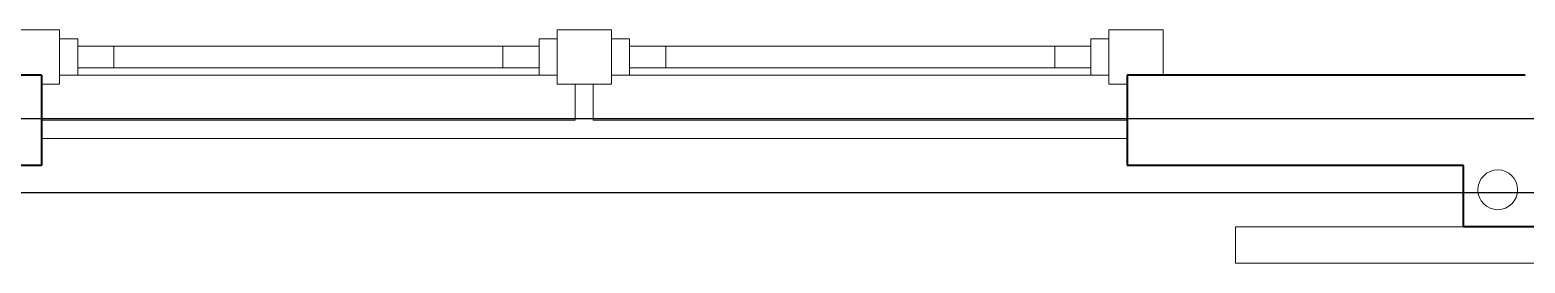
# Model space of a CAD drawing. Extents: x 1009 to 1343, y -172900 to 201.
# Drawn here: x 1227.597 to 1231.729, y 140.549 to 141.194 of the extents above; entities that cross this region are included whole.
import ezdxf

# ---------------------------------------------------------------- set-up
doc = ezdxf.new("R2010")
doc.units = 0
doc.header["$LTSCALE"] = 0.5
doc.layers.add('Cableado', color=100, linetype='CONTINUOUS')
doc.layers.add('Electricidad', color=50, linetype='CONTINUOUS')
for name, color, linetype, lineweight in [('Carpintería', 55, 'CONTINUOUS', 20), ('Detalles 01', 8, 'CONTINUOUS', 9), ('Muros corte', 7, 'CONTINUOUS', 40), ('Tratamiento pisos', 251, 'CONTINUOUS', 9), ('Vidrios', 147, 'CONTINUOUS', 13)]:
    doc.layers.add(name, color=color, linetype=linetype, lineweight=lineweight)

msp = doc.modelspace()

# ---------------------------------------------------------------- linework, layer by layer
at = {"layer": 'Cableado'}
msp.add_line((1226.4037, 140.949), (1233.0612, 140.9499), dxfattribs=at)
at = {"layer": 'Carpintería'}
for p, q in [((1227.6787, 141.1944), (1227.5287, 141.1944)), ((1227.6787, 141.1944), (1227.6787, 141.0444)), ((1229.2037, 141.1944), (1229.0537, 141.1944)), ((1229.0537, 141.1944), (1229.0537, 141.0444)), ((1229.2037, 141.1944), (1229.2037, 141.0444)), ((1230.5787, 141.1944), (1230.5787, 141.0444)), ((1230.5787, 141.1944), (1230.7287, 141.1944)), ((1230.7287, 141.1944), (1230.7287, 141.0694)), ((1227.6787, 141.1694), (1227.7287, 141.1694)), ((1227.7287, 141.1694), (1227.7287, 141.0694)), ((1227.7287, 141.1494), (1229.0037, 141.1494)), ((1227.8287, 141.1494), (1227.8287, 141.0894)), ((1228.9037, 141.1494), (1228.9037, 141.0894)), ((1229.0537, 141.1694), (1229.0037, 141.1694)), ((1229.0037, 141.0694), (1229.0037, 141.1694)), ((1229.2037, 141.1694), (1229.2537, 141.1694)), ((1229.2537, 141.1694), (1229.2537, 141.0694)), ((1229.2537, 141.1494), (1230.5287, 141.1494)), ((1229.3537, 141.1494), (1229.3537, 141.0894)), ((1230.4287, 141.1494), (1230.4287, 141.0894)), ((1230.5287, 141.1694), (1230.5287, 141.0694)), ((1230.5787, 141.1694), (1230.5287, 141.1694)), ((1227.7287, 141.0694), (1227.6787, 141.0694)), ((1227.7287, 141.0894), (1229.0037, 141.0894)), ((1229.0037, 141.0694), (1229.0537, 141.0694)), ((1229.2537, 141.0694), (1229.2037, 141.0694)), ((1229.2537, 141.0894), (1230.5287, 141.0894)), ((1230.5287, 141.0694), (1230.5787, 141.0694)), ((1227.6787, 141.0444), (1227.6287, 141.0444)), ((1229.2037, 141.0444), (1229.0537, 141.0444)), ((1230.5787, 141.0444), (1230.6287, 141.0444))]:
    msp.add_line(p, q, dxfattribs=at)
at = {"layer": 'Detalles 01'}
for p, q in [((1229.0037, 141.0694), (1227.7287, 141.0694)), ((1230.5287, 141.0694), (1229.2537, 141.0694)), ((1229.1037, 141.0444), (1229.1037, 140.9444)), ((1229.1537, 141.0444), (1229.1537, 140.9444)), ((1229.1037, 140.9444), (1227.6287, 140.9444)), ((1230.6287, 140.9444), (1229.1537, 140.9444)), ((1230.6287, 140.8944), (1227.6287, 140.8944))]:
    msp.add_line(p, q, dxfattribs=at)
msp.add_circle((1231.6531, 140.7522), 0.055, dxfattribs=at)
at = {"layer": 'Electricidad'}
msp.add_line((1226.2537, 140.7444), (1231.9288, 140.7444), dxfattribs=at)
at = {"layer": 'Muros corte'}
for p, q in [((1227.6287, 141.0694), (1226.5287, 141.0694)), ((1227.6287, 141.0694), (1227.6287, 140.8194)), ((1231.7287, 141.0694), (1230.6287, 141.0694)), ((1230.6287, 141.0694), (1230.6287, 140.8194)), ((1227.6287, 140.8194), (1226.5287, 140.8194)), ((1231.5587, 140.8194), (1230.6287, 140.8194)), ((1231.5587, 140.6494), (1231.5587, 140.8194)), ((1232.2987, 140.6494), (1231.5587, 140.6494))]:
    msp.add_line(p, q, dxfattribs=at)
at = {"layer": 'Tratamiento pisos'}
msp.add_line((1226.5287, 140.7444), (1231.5587, 140.7444), dxfattribs=at)
at = {"layer": 'Vidrios', "color": 7}
for p, q in [((1230.9287, 140.6494), (1232.9287, 140.6494)), ((1230.9287, 140.6494), (1230.9287, 140.5494)), ((1230.9287, 140.5494), (1232.9287, 140.5494))]:
    msp.add_line(p, q, dxfattribs=at)

doc.saveas('drawing.dxf')
